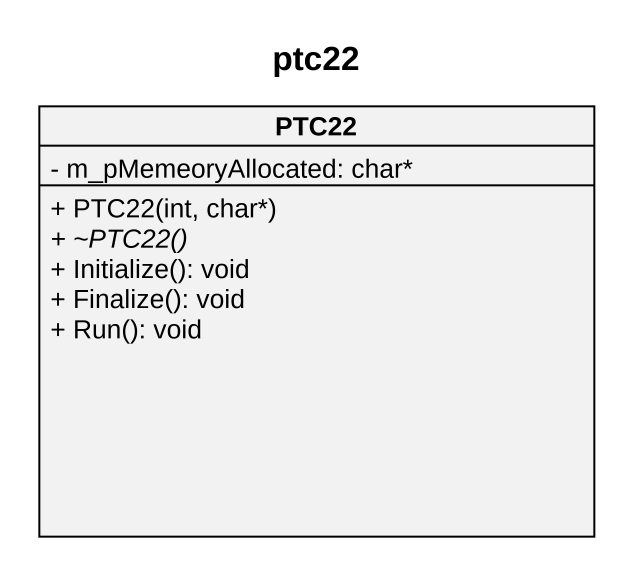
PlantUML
@startuml
title ptc22
hide circle
hide empty members
skinparam classAttributeIconSize 0
class PTC22 {
  - m_pMemeoryAllocated: char*
  + PTC22(int, char*)
  {abstract} + ~PTC22()
  + Initialize(): void
  + Finalize(): void
  + Run(): void
}
@enduml
